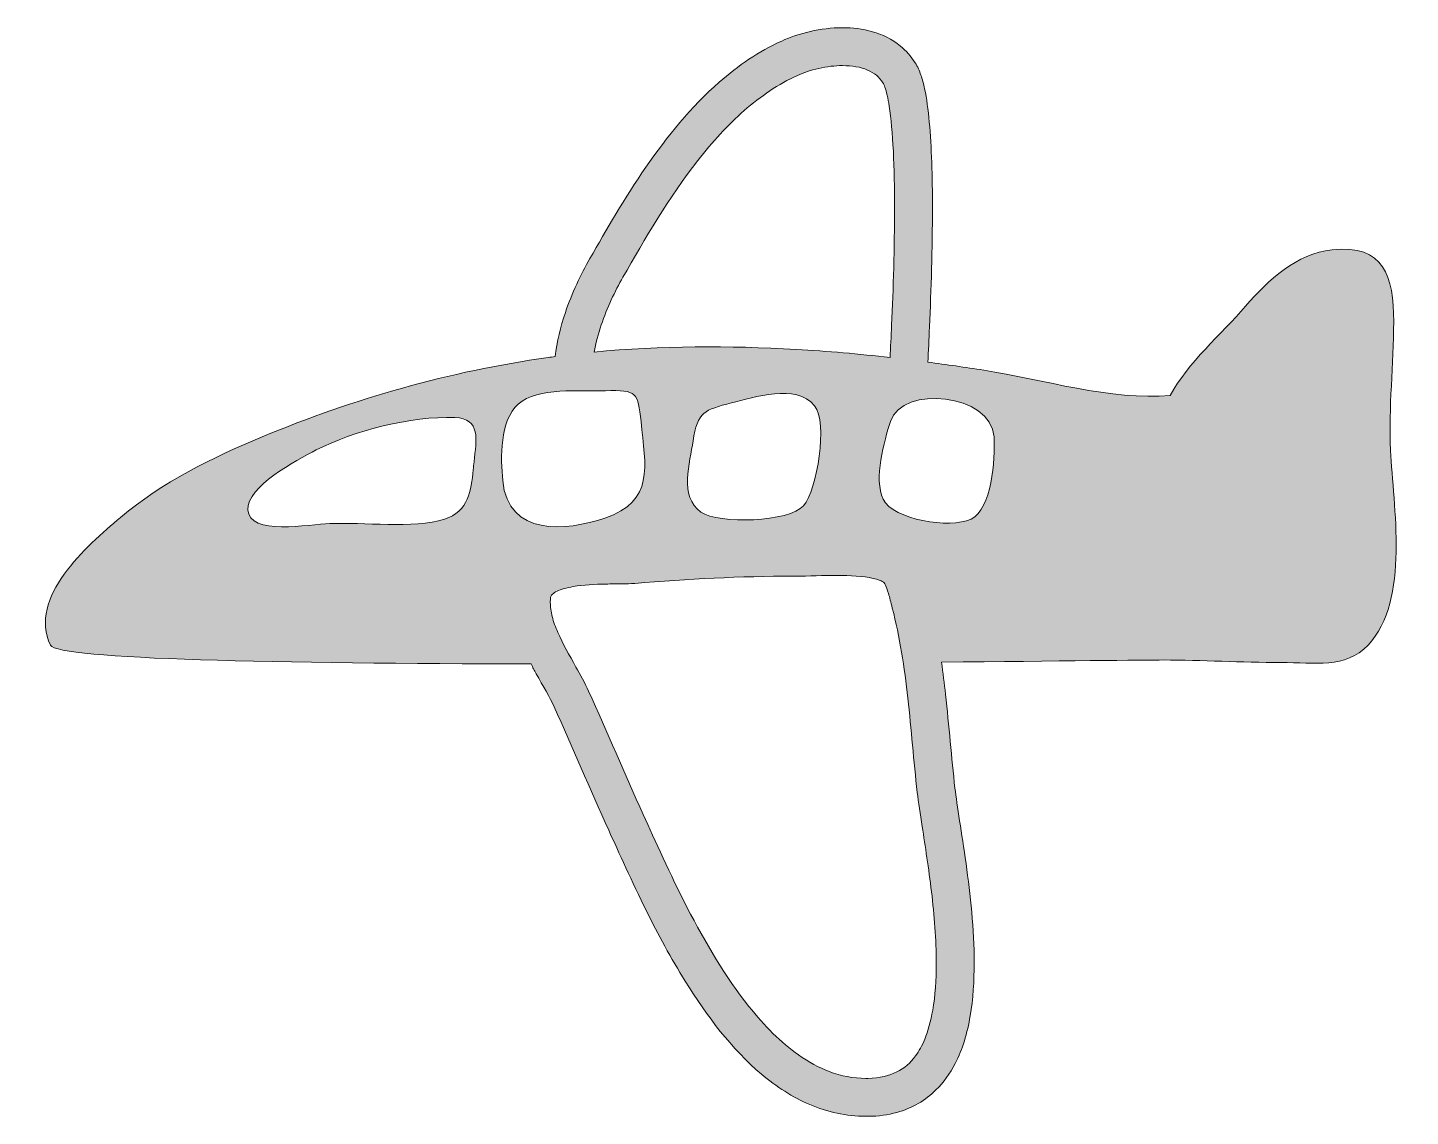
# Model space of a CAD drawing. Header units: inches. Extents: x -1 to 103, y 0 to 82.
import ezdxf

# ---------------------------------------------------------------- set-up
doc = ezdxf.new("R2010")
doc.units = ezdxf.units.IN
doc.header["$MEASUREMENT"] = 0
doc.layers.add('Layer 1', color=7, linetype='Continuous')

msp = doc.modelspace()

# ---------------------------------------------------------------- hatches: boundary and pattern name
at = {"layer": 'Layer 1', "true_color": 0x02934a}
h = msp.add_hatch(color=114, dxfattribs=at)
h.dxf.hatch_style = 2
edge = h.paths.add_edge_path()
edge.add_spline(control_points=[(36.92, 33.28), (37.43, 32.36), (37.94, 31.51), (38.27, 30.78), (39.66, 27.75), (40.95, 24.62), (42.37, 21.51), (43.14, 19.85), (44.09, 17.69), (45.23, 15.4), (46.08, 13.68), (47.05, 11.89), (48.13, 10.15), (49.75, 7.54), (51.63, 5.06), (53.86, 3.17), (54.98, 2.23), (56.19, 1.44), (57.5, 0.88), (58.81, 0.32), (60.23, 0), (61.72, 0), (61.78, 0), (61.84, 0), (61.9, 0), (62.66, 0.01), (63.37, 0.11), (64.04, 0.29), (65.2, 0.61), (66.2, 1.2), (66.98, 1.98), (67.57, 2.55), (68.05, 3.23), (68.43, 3.96), (68.99, 5.05), (69.34, 6.27), (69.56, 7.55), (69.78, 8.83), (69.86, 10.17), (69.86, 11.54), (69.86, 14.07), (69.57, 16.68), (69.25, 19), (69.09, 20.17), (68.91, 21.25), (68.76, 22.22), (68.62, 23.18), (68.49, 24.03), (68.41, 24.68), (68.15, 26.96), (67.97, 29.35), (67.7, 31.75), (67.61, 32.55), (67.51, 33.35), (67.4, 34.15), (76.28, 34.23), (82.8, 34.31), (84.06, 34.31), (87.04, 34.31), (89.94, 34.12), (92.93, 34.12), (95.51, 34.12), (97.77, 33.64), (99.48, 35.43), (102.66, 38.79), (101.37, 45.89), (101.17, 50.07), (101.02, 53.36), (101.41, 56.48), (101.41, 59.75), (101.41, 63.14), (100.71, 65.58), (96.78, 65.15), (94.08, 64.85), (92.01, 62.91), (90.27, 60.91), (88.43, 58.77), (85.93, 56.69), (84.61, 54.2), (80.16, 53.79), (75, 55.41), (70.58, 56.1), (69.18, 56.32), (67.78, 56.52), (66.37, 56.7), (66.42, 57.52), (66.46, 58.42), (66.5, 59.37), (66.62, 62.1), (66.72, 65.28), (66.72, 68.29), (66.72, 70.64), (66.66, 72.89), (66.48, 74.75), (66.4, 75.69), (66.28, 76.53), (66.13, 77.26), (66.05, 77.63), (65.96, 77.97), (65.85, 78.29), (65.74, 78.61), (65.61, 78.92), (65.42, 79.21), (65.42, 79.21), (65.42, 79.21), (65.42, 79.21), (65.11, 79.7), (64.73, 80.13), (64.31, 80.47), (63.68, 81), (62.95, 81.34), (62.21, 81.55), (61.47, 81.77), (60.71, 81.85), (59.96, 81.85), (59.13, 81.85), (58.31, 81.75), (57.54, 81.57), (56.76, 81.39), (56.03, 81.15), (55.38, 80.85), (53.66, 80.07), (52.1, 79), (50.69, 77.76), (48.57, 75.91), (46.76, 73.67), (45.17, 71.36), (43.57, 69.05), (42.19, 66.66), (40.96, 64.5), (40.27, 63.3), (39.61, 61.9), (39.11, 60.43), (38.75, 59.35), (38.47, 58.24), (38.34, 57.12), (38.17, 57.1), (37.99, 57.08), (37.81, 57.05), (30.37, 56.01), (23.24, 53.97), (16.31, 51.09), (12.54, 49.52), (8.79, 47.68), (5.65, 45.03), (3.08, 42.85), (-1.33, 39.01), (0.39, 35.42), (0.9, 34.35), (17.94, 34.04), (36.53, 34.01), (36.66, 33.76), (36.79, 33.52), (36.92, 33.28)], knot_values=[0, 0, 0, 0, 1, 1, 1, 2, 2, 2, 3, 3, 3, 4, 4, 4, 5, 5, 5, 6, 6, 6, 7, 7, 7, 8, 8, 8, 9, 9, 9, 10, 10, 10, 11, 11, 11, 12, 12, 12, 13, 13, 13, 14, 14, 14, 15, 15, 15, 16, 16, 16, 17, 17, 17, 18, 18, 18, 19, 19, 19, 20, 20, 20, 21, 21, 21, 22, 22, 22, 23, 23, 23, 24, 24, 24, 25, 25, 25, 26, 26, 26, 27, 27, 27, 28, 28, 28, 29, 29, 29, 30, 30, 30, 31, 31, 31, 32, 32, 32, 33, 33, 33, 34, 34, 34, 35, 35, 35, 36, 36, 36, 37, 37, 37, 38, 38, 38, 39, 39, 39, 40, 40, 40, 41, 41, 41, 42, 42, 42, 43, 43, 43, 44, 44, 44, 45, 45, 45, 46, 46, 46, 47, 47, 47, 48, 48, 48, 49, 49, 49, 50, 50, 50, 51, 51, 51, 51], degree=3, periodic=1)
edge = h.paths.add_edge_path()
edge.add_spline(control_points=[(49.08, 71.87), (50.16, 73.25), (51.32, 74.53), (52.56, 75.62), (53.81, 76.71), (55.14, 77.61), (56.57, 78.26), (57.02, 78.47), (57.58, 78.66), (58.17, 78.79), (58.76, 78.93), (59.38, 79), (59.96, 79), (60.67, 79), (61.32, 78.89), (61.83, 78.67), (62.09, 78.56), (62.31, 78.43), (62.5, 78.27), (62.7, 78.11), (62.86, 77.93), (63.01, 77.69), (63.01, 77.69), (63.01, 77.69), (63.01, 77.69), (63.03, 77.66), (63.09, 77.54), (63.15, 77.37), (63.26, 77.05), (63.38, 76.56), (63.47, 75.96), (63.61, 75.05), (63.71, 73.88), (63.78, 72.57), (63.84, 71.26), (63.87, 69.8), (63.87, 68.29), (63.87, 65.34), (63.77, 62.2), (63.65, 59.49), (63.61, 58.63), (63.57, 57.81), (63.54, 57.05), (61.19, 57.32), (58.83, 57.53), (56.47, 57.66), (51.41, 57.95), (46.32, 57.94), (41.27, 57.46), (41.39, 58.12), (41.58, 58.82), (41.81, 59.51), (42.24, 60.78), (42.83, 62.03), (43.44, 63.09), (45.07, 65.95), (46.91, 69.12), (49.08, 71.87)], knot_values=[0, 0, 0, 0, 1, 1, 1, 2, 2, 2, 3, 3, 3, 4, 4, 4, 5, 5, 5, 6, 6, 6, 7, 7, 7, 8, 8, 8, 9, 9, 9, 10, 10, 10, 11, 11, 11, 12, 12, 12, 13, 13, 13, 14, 14, 14, 15, 15, 15, 16, 16, 16, 17, 17, 17, 18, 18, 18, 19, 19, 19, 19], degree=3, periodic=1)
edge = h.paths.add_edge_path()
edge.add_spline(control_points=[(57.03, 45.91), (55.96, 44.68), (50.66, 44.5), (49.31, 45.43), (47.63, 46.6), (48.49, 49.18), (48.72, 50.78), (49.04, 52.97), (49.58, 53.12), (51.61, 53.64), (53.29, 54.07), (56.46, 55.12), (57.85, 53.43), (58.87, 52.19), (58.04, 47.08), (57.03, 45.91)], knot_values=[0, 0, 0, 0, 1, 1, 1, 2, 2, 2, 3, 3, 3, 4, 4, 4, 5, 5, 5, 5], degree=3, periodic=1)
edge = h.paths.add_edge_path()
edge.add_spline(control_points=[(64.87, 31.43), (65.13, 29.1), (65.31, 26.71), (65.58, 24.36), (65.66, 23.62), (65.8, 22.75), (65.95, 21.78), (66.17, 20.33), (66.44, 18.64), (66.65, 16.88), (66.86, 15.12), (67.01, 13.28), (67.01, 11.54), (67.01, 10.27), (66.93, 9.06), (66.74, 7.98), (66.6, 7.16), (66.4, 6.43), (66.14, 5.79), (65.94, 5.32), (65.71, 4.9), (65.45, 4.55), (65.06, 4.02), (64.61, 3.62), (64.04, 3.34), (63.48, 3.05), (62.77, 2.87), (61.85, 2.85), (61.81, 2.85), (61.77, 2.85), (61.72, 2.85), (60.76, 2.85), (59.85, 3.03), (58.95, 3.37), (58.17, 3.67), (57.4, 4.09), (56.65, 4.62), (55.34, 5.54), (54.08, 6.8), (52.91, 8.27), (51.16, 10.46), (49.61, 13.11), (48.28, 15.68), (46.96, 18.25), (45.86, 20.75), (44.96, 22.7), (43.57, 25.74), (42.28, 28.87), (40.86, 31.97), (40.57, 32.59), (40.24, 33.19), (39.91, 33.78), (39.41, 34.67), (38.91, 35.55), (38.55, 36.38), (38.37, 36.79), (38.22, 37.19), (38.12, 37.57), (38.03, 37.95), (37.98, 38.31), (37.98, 38.64), (37.98, 38.75), (37.98, 38.86), (37.99, 38.97), (37.99, 38.97), (37.99, 38.91), (37.99, 38.91), (37.99, 38.91), (37.99, 38.97), (37.99, 38.97), (38, 39.03), (38.01, 39.06), (38.02, 39.09), (38.04, 39.15), (38.07, 39.19), (38.15, 39.27), (38.22, 39.33), (38.33, 39.41), (38.49, 39.49), (38.78, 39.62), (39.21, 39.75), (39.7, 39.83), (40.45, 39.96), (41.33, 40.01), (42.15, 40.02), (42.56, 40.03), (42.96, 40.03), (43.32, 40.03), (43.69, 40.04), (44.02, 40.05), (44.33, 40.07), (48.31, 40.41), (52.29, 40.61), (56.26, 40.61), (56.29, 40.61), (56.32, 40.61), (56.35, 40.61), (56.35, 40.61), (56.35, 40.61), (56.35, 40.61), (56.35, 40.61), (56.38, 40.61), (56.38, 40.61), (57.45, 40.62), (58.53, 40.67), (59.56, 40.67), (60.55, 40.67), (61.48, 40.62), (62.26, 40.44), (62.64, 40.36), (62.85, 40.27), (62.95, 40.21), (63.03, 40.16), (63.05, 40.14), (63.09, 40.1), (63.12, 40.06), (63.15, 40.01), (63.19, 39.93), (63.25, 39.8), (63.33, 39.6), (63.41, 39.3), (63.5, 39.02), (63.59, 38.65), (63.7, 38.21), (64.27, 36.05), (64.61, 33.77), (64.87, 31.43)], knot_values=[0, 0, 0, 0, 1, 1, 1, 2, 2, 2, 3, 3, 3, 4, 4, 4, 5, 5, 5, 6, 6, 6, 7, 7, 7, 8, 8, 8, 9, 9, 9, 10, 10, 10, 11, 11, 11, 12, 12, 12, 13, 13, 13, 14, 14, 14, 15, 15, 15, 16, 16, 16, 17, 17, 17, 18, 18, 18, 19, 19, 19, 20, 20, 20, 21, 21, 21, 22, 22, 22, 23, 23, 23, 24, 24, 24, 25, 25, 25, 26, 26, 26, 27, 27, 27, 28, 28, 28, 29, 29, 29, 30, 30, 30, 31, 31, 31, 32, 32, 32, 33, 33, 33, 34, 34, 34, 35, 35, 35, 36, 36, 36, 37, 37, 37, 38, 38, 38, 39, 39, 39, 40, 40, 40, 41, 41, 41, 42, 42, 42, 42], degree=3, periodic=1)
edge = h.paths.add_edge_path()
edge.add_spline(control_points=[(71.35, 51.08), (71.46, 49.37), (71.18, 45.65), (69.62, 44.91), (68.01, 44.15), (63.79, 44.84), (63.01, 46.41), (62.28, 47.9), (63.1, 50.8), (63.56, 52.24), (64.45, 55.02), (71.13, 54.35), (71.35, 51.08)], knot_values=[0, 0, 0, 0, 1, 1, 1, 2, 2, 2, 3, 3, 3, 4, 4, 4, 4], degree=3, periodic=1)
edge = h.paths.add_edge_path()
edge.add_spline(control_points=[(32.24, 49.21), (32.22, 49.01), (32.2, 48.81), (32.18, 48.6), (32.04, 47.07), (31.83, 45.47), (30.03, 44.9), (27.66, 44.16), (23.92, 44.68), (21.4, 44.57), (19.86, 44.5), (15.31, 43.65), (15.23, 45.6), (15.15, 47.33), (18.84, 49.32), (20.37, 50.1), (23.22, 51.54), (27.49, 52.66), (30.8, 52.54), (32.77, 52.47), (32.42, 50.88), (32.24, 49.21)], knot_values=[0, 0, 0, 0, 1, 1, 1, 2, 2, 2, 3, 3, 3, 4, 4, 4, 5, 5, 5, 6, 6, 6, 7, 7, 7, 7], degree=3, periodic=1)
edge = h.paths.add_edge_path()
edge.add_spline(control_points=[(35.57, 53.55), (37.05, 54.86), (40.24, 54.48), (42.12, 54.55), (44.51, 54.64), (44.57, 54.42), (44.8, 52.23), (45.15, 48.87), (45.81, 46.24), (42.09, 44.98), (39.14, 43.99), (34.8, 43.58), (34.4, 47.8), (34.24, 49.49), (34.16, 52.3), (35.57, 53.55)], knot_values=[0, 0, 0, 0, 1, 1, 1, 2, 2, 2, 3, 3, 3, 4, 4, 4, 5, 5, 5, 5], degree=3, periodic=1)

# ---------------------------------------------------------------- linework, layer by layer
at = {"layer": 'Layer 1', "lineweight": 0}
for points, knots in [([(36.92, 33.28), (37.43, 32.36), (37.94, 31.51), (38.27, 30.78), (39.66, 27.75), (40.95, 24.62), (42.37, 21.51), (43.14, 19.85), (44.09, 17.69), (45.23, 15.4), (46.08, 13.68), (47.05, 11.89), (48.13, 10.15), (49.75, 7.54), (51.63, 5.06), (53.86, 3.17), (54.98, 2.23), (56.19, 1.44), (57.5, 0.88), (58.81, 0.32), (60.23, 0), (61.72, 0), (61.78, 0), (61.84, 0), (61.9, 0), (62.66, 0.01), (63.37, 0.11), (64.04, 0.29), (65.2, 0.61), (66.2, 1.2), (66.98, 1.98), (67.57, 2.55), (68.05, 3.23), (68.43, 3.96), (68.99, 5.05), (69.34, 6.27), (69.56, 7.55), (69.78, 8.83), (69.86, 10.17), (69.86, 11.54), (69.86, 14.07), (69.57, 16.68), (69.25, 19), (69.09, 20.17), (68.91, 21.25), (68.76, 22.22), (68.62, 23.18), (68.49, 24.03), (68.41, 24.68), (68.15, 26.96), (67.97, 29.35), (67.7, 31.75), (67.61, 32.55), (67.51, 33.35), (67.4, 34.15), (76.28, 34.23), (82.8, 34.31), (84.06, 34.31), (87.04, 34.31), (89.94, 34.12), (92.93, 34.12), (95.51, 34.12), (97.77, 33.64), (99.48, 35.43), (102.66, 38.79), (101.37, 45.89), (101.17, 50.07), (101.02, 53.36), (101.41, 56.48), (101.41, 59.75), (101.41, 63.14), (100.71, 65.58), (96.78, 65.15), (94.08, 64.85), (92.01, 62.91), (90.27, 60.91), (88.43, 58.77), (85.93, 56.69), (84.61, 54.2), (80.16, 53.79), (75, 55.41), (70.58, 56.1), (69.18, 56.32), (67.78, 56.52), (66.37, 56.7), (66.42, 57.52), (66.46, 58.42), (66.5, 59.37), (66.62, 62.1), (66.72, 65.28), (66.72, 68.29), (66.72, 70.64), (66.66, 72.89), (66.48, 74.75), (66.4, 75.69), (66.28, 76.53), (66.13, 77.26), (66.05, 77.63), (65.96, 77.97), (65.85, 78.29), (65.74, 78.61), (65.61, 78.92), (65.42, 79.21), (65.42, 79.21), (65.42, 79.21), (65.42, 79.21), (65.11, 79.7), (64.73, 80.13), (64.31, 80.47), (63.68, 81), (62.95, 81.34), (62.21, 81.55), (61.47, 81.77), (60.71, 81.85), (59.96, 81.85), (59.13, 81.85), (58.31, 81.75), (57.54, 81.57), (56.76, 81.39), (56.03, 81.15), (55.38, 80.85), (53.66, 80.07), (52.1, 79), (50.69, 77.76), (48.57, 75.91), (46.76, 73.67), (45.17, 71.36), (43.57, 69.05), (42.19, 66.66), (40.96, 64.5), (40.27, 63.3), (39.61, 61.9), (39.11, 60.43), (38.75, 59.35), (38.47, 58.24), (38.34, 57.12), (38.17, 57.1), (37.99, 57.08), (37.81, 57.05), (30.37, 56.01), (23.24, 53.97), (16.31, 51.09), (12.54, 49.52), (8.79, 47.68), (5.65, 45.03), (3.08, 42.85), (-1.33, 39.01), (0.39, 35.42), (0.9, 34.35), (17.94, 34.04), (36.53, 34.01), (36.66, 33.76), (36.79, 33.52), (36.92, 33.28)], [0, 0, 0, 0, 1, 1, 1, 2, 2, 2, 3, 3, 3, 4, 4, 4, 5, 5, 5, 6, 6, 6, 7, 7, 7, 8, 8, 8, 9, 9, 9, 10, 10, 10, 11, 11, 11, 12, 12, 12, 13, 13, 13, 14, 14, 14, 15, 15, 15, 16, 16, 16, 17, 17, 17, 18, 18, 18, 19, 19, 19, 20, 20, 20, 21, 21, 21, 22, 22, 22, 23, 23, 23, 24, 24, 24, 25, 25, 25, 26, 26, 26, 27, 27, 27, 28, 28, 28, 29, 29, 29, 30, 30, 30, 31, 31, 31, 32, 32, 32, 33, 33, 33, 34, 34, 34, 35, 35, 35, 36, 36, 36, 37, 37, 37, 38, 38, 38, 39, 39, 39, 40, 40, 40, 41, 41, 41, 42, 42, 42, 43, 43, 43, 44, 44, 44, 45, 45, 45, 46, 46, 46, 47, 47, 47, 48, 48, 48, 49, 49, 49, 50, 50, 50, 51, 51, 51, 51]), ([(49.08, 71.87), (50.16, 73.25), (51.32, 74.53), (52.56, 75.62), (53.81, 76.71), (55.14, 77.61), (56.57, 78.26), (57.02, 78.47), (57.58, 78.66), (58.17, 78.79), (58.76, 78.93), (59.38, 79), (59.96, 79), (60.67, 79), (61.32, 78.89), (61.83, 78.67), (62.09, 78.56), (62.31, 78.43), (62.5, 78.27), (62.7, 78.11), (62.86, 77.93), (63.01, 77.69), (63.01, 77.69), (63.01, 77.69), (63.01, 77.69), (63.03, 77.66), (63.09, 77.54), (63.15, 77.37), (63.26, 77.05), (63.38, 76.56), (63.47, 75.96), (63.61, 75.05), (63.71, 73.88), (63.78, 72.57), (63.84, 71.26), (63.87, 69.8), (63.87, 68.29), (63.87, 65.34), (63.77, 62.2), (63.65, 59.49), (63.61, 58.63), (63.57, 57.81), (63.54, 57.05), (61.19, 57.32), (58.83, 57.53), (56.47, 57.66), (51.41, 57.95), (46.32, 57.94), (41.27, 57.46), (41.39, 58.12), (41.58, 58.82), (41.81, 59.51), (42.24, 60.78), (42.83, 62.03), (43.44, 63.09), (45.07, 65.95), (46.91, 69.12), (49.08, 71.87)], [0, 0, 0, 0, 1, 1, 1, 2, 2, 2, 3, 3, 3, 4, 4, 4, 5, 5, 5, 6, 6, 6, 7, 7, 7, 8, 8, 8, 9, 9, 9, 10, 10, 10, 11, 11, 11, 12, 12, 12, 13, 13, 13, 14, 14, 14, 15, 15, 15, 16, 16, 16, 17, 17, 17, 18, 18, 18, 19, 19, 19, 19]), ([(57.03, 45.91), (55.96, 44.68), (50.66, 44.5), (49.31, 45.43), (47.63, 46.6), (48.49, 49.18), (48.72, 50.78), (49.04, 52.97), (49.58, 53.12), (51.61, 53.64), (53.29, 54.07), (56.46, 55.12), (57.85, 53.43), (58.87, 52.19), (58.04, 47.08), (57.03, 45.91)], [0, 0, 0, 0, 1, 1, 1, 2, 2, 2, 3, 3, 3, 4, 4, 4, 5, 5, 5, 5]), ([(35.57, 53.55), (37.05, 54.86), (40.24, 54.48), (42.12, 54.55), (44.51, 54.64), (44.57, 54.42), (44.8, 52.23), (45.15, 48.87), (45.81, 46.24), (42.09, 44.98), (39.14, 43.99), (34.8, 43.58), (34.4, 47.8), (34.24, 49.49), (34.16, 52.3), (35.57, 53.55)], [0, 0, 0, 0, 1, 1, 1, 2, 2, 2, 3, 3, 3, 4, 4, 4, 5, 5, 5, 5]), ([(71.35, 51.08), (71.46, 49.37), (71.18, 45.65), (69.62, 44.91), (68.01, 44.15), (63.79, 44.84), (63.01, 46.41), (62.28, 47.9), (63.1, 50.8), (63.56, 52.24), (64.45, 55.02), (71.13, 54.35), (71.35, 51.08)], [0, 0, 0, 0, 1, 1, 1, 2, 2, 2, 3, 3, 3, 4, 4, 4, 4]), ([(32.24, 49.21), (32.22, 49.01), (32.2, 48.81), (32.18, 48.6), (32.04, 47.07), (31.83, 45.47), (30.03, 44.9), (27.66, 44.16), (23.92, 44.68), (21.4, 44.57), (19.86, 44.5), (15.31, 43.65), (15.23, 45.6), (15.15, 47.33), (18.84, 49.32), (20.37, 50.1), (23.22, 51.54), (27.49, 52.66), (30.8, 52.54), (32.77, 52.47), (32.42, 50.88), (32.24, 49.21)], [0, 0, 0, 0, 1, 1, 1, 2, 2, 2, 3, 3, 3, 4, 4, 4, 5, 5, 5, 6, 6, 6, 7, 7, 7, 7]), ([(64.87, 31.43), (65.13, 29.1), (65.31, 26.71), (65.58, 24.36), (65.66, 23.62), (65.8, 22.75), (65.95, 21.78), (66.17, 20.33), (66.44, 18.64), (66.65, 16.88), (66.86, 15.12), (67.01, 13.28), (67.01, 11.54), (67.01, 10.27), (66.93, 9.06), (66.74, 7.98), (66.6, 7.16), (66.4, 6.43), (66.14, 5.79), (65.94, 5.32), (65.71, 4.9), (65.45, 4.55), (65.06, 4.02), (64.61, 3.62), (64.04, 3.34), (63.48, 3.05), (62.77, 2.87), (61.85, 2.85), (61.81, 2.85), (61.77, 2.85), (61.72, 2.85), (60.76, 2.85), (59.85, 3.03), (58.95, 3.37), (58.17, 3.67), (57.4, 4.09), (56.65, 4.62), (55.34, 5.54), (54.08, 6.8), (52.91, 8.27), (51.16, 10.46), (49.61, 13.11), (48.28, 15.68), (46.96, 18.25), (45.86, 20.75), (44.96, 22.7), (43.57, 25.74), (42.28, 28.87), (40.86, 31.97), (40.57, 32.59), (40.24, 33.19), (39.91, 33.78), (39.41, 34.67), (38.91, 35.55), (38.55, 36.38), (38.37, 36.79), (38.22, 37.19), (38.12, 37.57), (38.03, 37.95), (37.98, 38.31), (37.98, 38.64), (37.98, 38.75), (37.98, 38.86), (37.99, 38.97), (37.99, 38.97), (37.99, 38.91), (37.99, 38.91), (37.99, 38.91), (37.99, 38.97), (37.99, 38.97), (38, 39.03), (38.01, 39.06), (38.02, 39.09), (38.04, 39.15), (38.07, 39.19), (38.15, 39.27), (38.22, 39.33), (38.33, 39.41), (38.49, 39.49), (38.78, 39.62), (39.21, 39.75), (39.7, 39.83), (40.45, 39.96), (41.33, 40.01), (42.15, 40.02), (42.56, 40.03), (42.96, 40.03), (43.32, 40.03), (43.69, 40.04), (44.02, 40.05), (44.33, 40.07), (48.31, 40.41), (52.29, 40.61), (56.26, 40.61), (56.29, 40.61), (56.32, 40.61), (56.35, 40.61), (56.35, 40.61), (56.35, 40.61), (56.35, 40.61), (56.35, 40.61), (56.38, 40.61), (56.38, 40.61), (57.45, 40.62), (58.53, 40.67), (59.56, 40.67), (60.55, 40.67), (61.48, 40.62), (62.26, 40.44), (62.64, 40.36), (62.85, 40.27), (62.95, 40.21), (63.03, 40.16), (63.05, 40.14), (63.09, 40.1), (63.12, 40.06), (63.15, 40.01), (63.19, 39.93), (63.25, 39.8), (63.33, 39.6), (63.41, 39.3), (63.5, 39.02), (63.59, 38.65), (63.7, 38.21), (64.27, 36.05), (64.61, 33.77), (64.87, 31.43)], [0, 0, 0, 0, 1, 1, 1, 2, 2, 2, 3, 3, 3, 4, 4, 4, 5, 5, 5, 6, 6, 6, 7, 7, 7, 8, 8, 8, 9, 9, 9, 10, 10, 10, 11, 11, 11, 12, 12, 12, 13, 13, 13, 14, 14, 14, 15, 15, 15, 16, 16, 16, 17, 17, 17, 18, 18, 18, 19, 19, 19, 20, 20, 20, 21, 21, 21, 22, 22, 22, 23, 23, 23, 24, 24, 24, 25, 25, 25, 26, 26, 26, 27, 27, 27, 28, 28, 28, 29, 29, 29, 30, 30, 30, 31, 31, 31, 32, 32, 32, 33, 33, 33, 34, 34, 34, 35, 35, 35, 36, 36, 36, 37, 37, 37, 38, 38, 38, 39, 39, 39, 40, 40, 40, 41, 41, 41, 42, 42, 42, 42])]:
    msp.add_open_spline(points, degree=3, knots=knots, dxfattribs=at)

doc.saveas('drawing.dxf')
